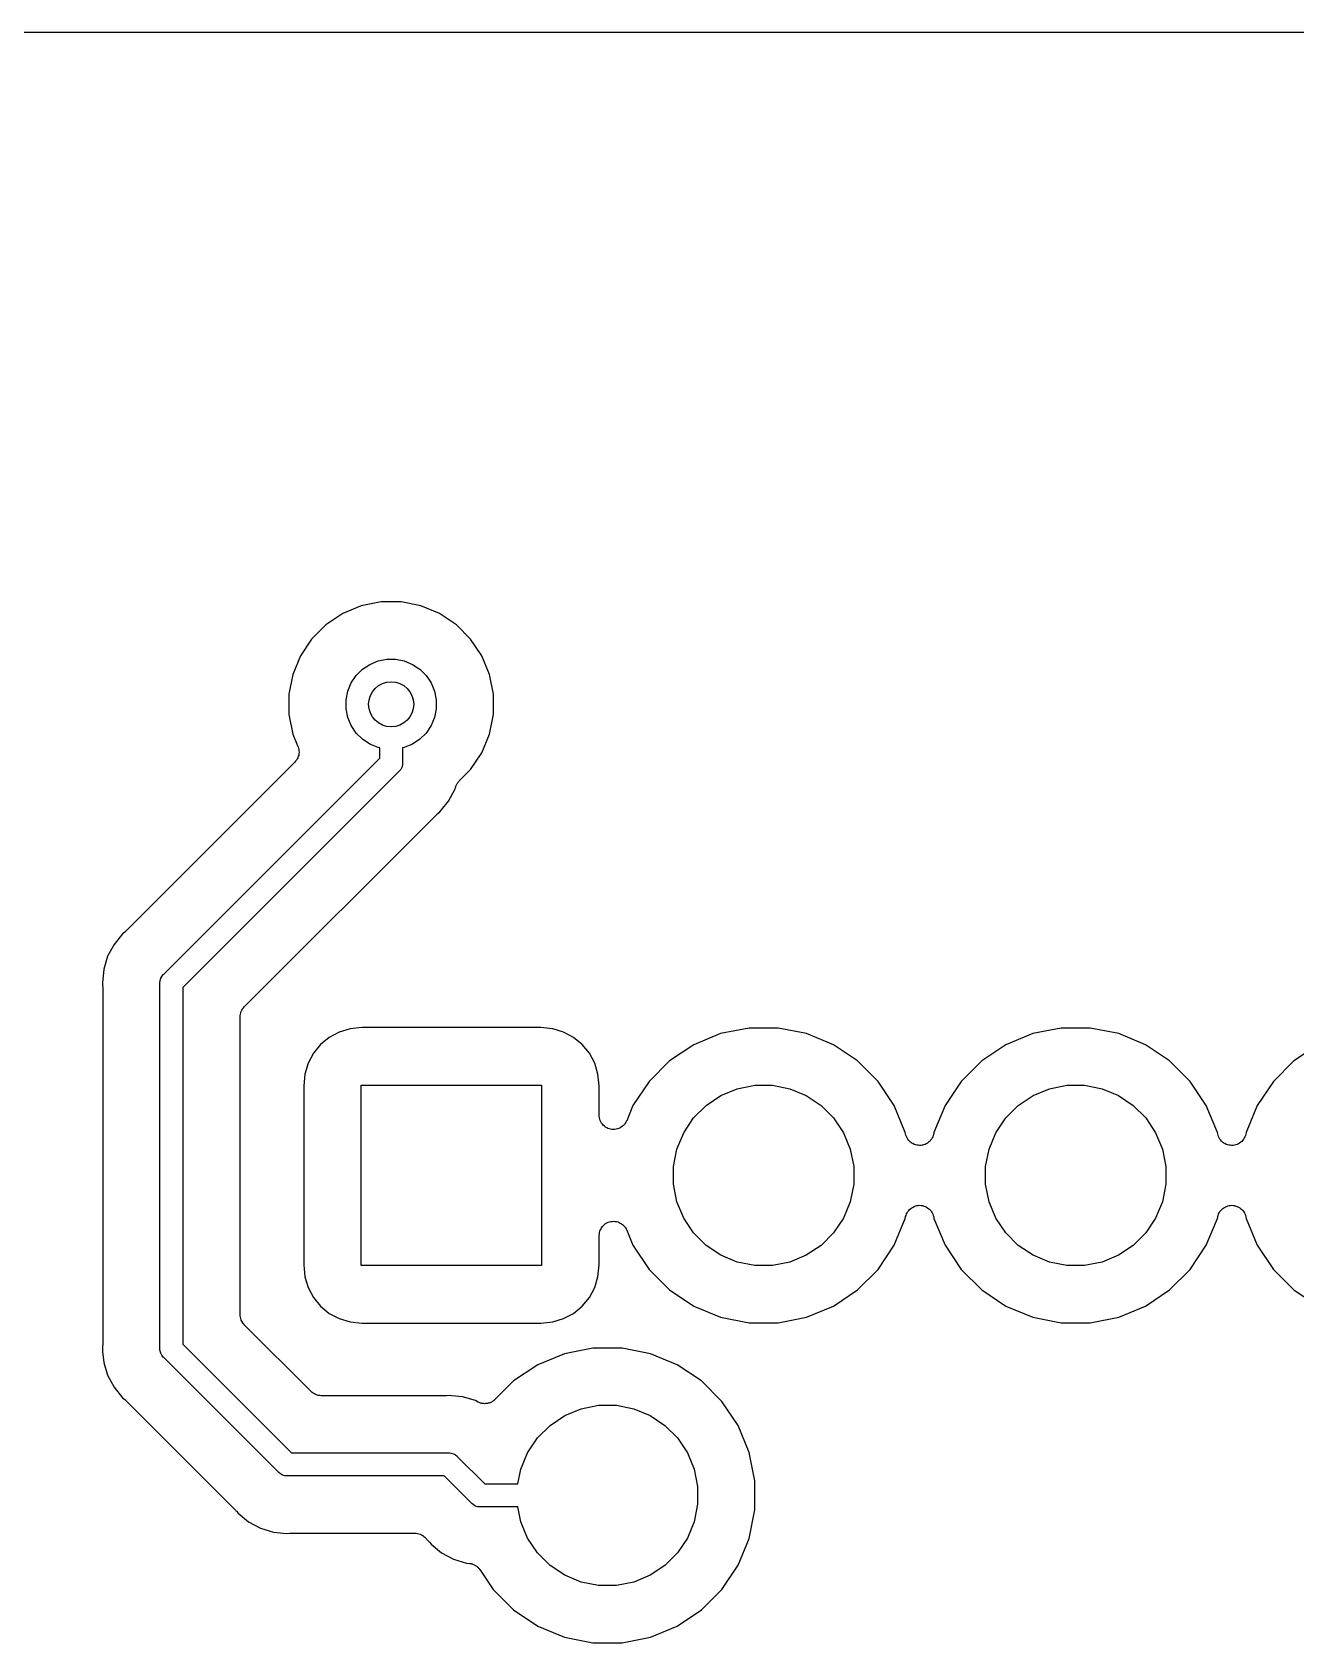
# Model space of a CAD drawing. Extents: x 1.79 to 9.66, y -5.89 to -1.5.
# Drawn here: x 2.676 to 3.117, y -2.061 to -1.499 of the extents above; entities that cross this region are included whole.
import ezdxf

# ---------------------------------------------------------------- set-up
doc = ezdxf.new("R2010")
doc.units = 0
doc.header["$MEASUREMENT"] = 0
doc.layers.add('BLACK', color=7, linetype='CONTINUOUS')

msp = doc.modelspace()

# ---------------------------------------------------------------- linework, layer by layer
at = {"layer": 'BLACK', "linetype": 'CONTINUOUS'}
for p, q in [((2.27921, -1.4986), (9.16855, -1.4986)), ((2.79075, -1.69906), (2.78425, -1.70175)), ((2.79766, -1.69768), (2.79075, -1.69906)), ((2.8047, -1.69768), (2.79766, -1.69768)), ((2.81161, -1.69906), (2.8047, -1.69768)), ((2.81811, -1.70175), (2.81161, -1.69906)), ((2.78425, -1.70175), (2.77839, -1.70566)), ((2.82397, -1.70566), (2.81811, -1.70175)), ((2.77341, -1.71064), (2.7695, -1.7165)), ((2.77839, -1.70566), (2.77341, -1.71064)), ((2.82895, -1.71064), (2.82397, -1.70566)), ((2.83286, -1.7165), (2.82895, -1.71064)), ((2.7695, -1.7165), (2.76681, -1.723)), ((2.78895, -1.72339), (2.79114, -1.7212)), ((2.79114, -1.7212), (2.79372, -1.71947)), ((2.79372, -1.71947), (2.79659, -1.71829)), ((2.79659, -1.71829), (2.79963, -1.71768)), ((2.79963, -1.71768), (2.80273, -1.71768)), ((2.80273, -1.71768), (2.80577, -1.71829)), ((2.80577, -1.71829), (2.80864, -1.71947)), ((2.80864, -1.71947), (2.81122, -1.7212)), ((2.81122, -1.7212), (2.81341, -1.72339)), ((2.83556, -1.723), (2.83286, -1.7165)), ((2.76681, -1.723), (2.76543, -1.72991)), ((2.78604, -1.72884), (2.78723, -1.72597)), ((2.78723, -1.72597), (2.78895, -1.72339)), ((2.81341, -1.72339), (2.81514, -1.72597)), ((2.81514, -1.72597), (2.81632, -1.72884)), ((2.83693, -1.72991), (2.83556, -1.723)), ((2.76543, -1.72991), (2.76543, -1.73695)), ((2.78543, -1.73188), (2.78604, -1.72884)), ((2.78543, -1.73498), (2.78543, -1.73188)), ((2.81632, -1.72884), (2.81693, -1.73188)), ((2.81693, -1.73188), (2.81693, -1.73498)), ((2.83693, -1.73695), (2.83693, -1.72991)), ((2.76543, -1.73695), (2.76681, -1.74386)), ((2.78604, -1.73802), (2.78543, -1.73498)), ((2.78723, -1.74089), (2.78604, -1.73802)), ((2.81632, -1.73802), (2.81514, -1.74089)), ((2.81693, -1.73498), (2.81632, -1.73802)), ((2.83556, -1.74386), (2.83693, -1.73695)), ((2.76681, -1.74386), (2.76861, -1.74821)), ((2.78895, -1.74347), (2.78723, -1.74089)), ((2.79114, -1.74566), (2.78895, -1.74347)), ((2.81341, -1.74347), (2.81122, -1.74566)), ((2.81514, -1.74089), (2.81341, -1.74347)), ((2.83286, -1.75036), (2.83556, -1.74386)), ((2.76861, -1.74821), (2.76862, -1.74823)), ((2.76862, -1.74823), (2.76862, -1.74823)), ((2.76862, -1.74823), (2.76862, -1.74823)), ((2.76862, -1.74823), (2.76864, -1.74827)), ((2.76864, -1.74827), (2.76877, -1.74872)), ((2.76877, -1.74872), (2.7689, -1.74917)), ((2.7689, -1.74917), (2.7689, -1.74919)), ((2.7689, -1.74919), (2.76891, -1.74921)), ((2.76891, -1.74921), (2.76895, -1.74968)), ((2.76895, -1.74968), (2.76899, -1.75014)), ((2.79372, -1.74739), (2.79114, -1.74566)), ((2.79659, -1.74857), (2.79372, -1.74739)), ((2.79719, -1.74869), (2.79659, -1.74857)), ((2.79719, -1.75228), (2.79719, -1.74869)), ((2.80577, -1.74857), (2.80518, -1.74869)), ((2.80518, -1.74869), (2.80518, -1.75374)), ((2.80864, -1.74739), (2.80577, -1.74857)), ((2.81122, -1.74566), (2.80864, -1.74739)), ((2.76753, -1.75366), (2.70845, -1.81273)), ((2.72172, -1.82774), (2.79719, -1.75228)), ((2.76782, -1.7533), (2.76753, -1.75366)), ((2.76812, -1.75294), (2.76782, -1.7533)), ((2.76813, -1.75292), (2.76812, -1.75294)), ((2.76814, -1.7529), (2.76813, -1.75292)), ((2.76836, -1.75249), (2.76814, -1.7529)), ((2.76859, -1.75208), (2.76836, -1.75249)), ((2.7686, -1.75206), (2.76859, -1.75208)), ((2.76861, -1.75204), (2.7686, -1.75206)), ((2.76874, -1.7516), (2.76861, -1.75204)), ((2.76888, -1.75115), (2.76874, -1.7516)), ((2.76889, -1.75111), (2.76888, -1.75113)), ((2.76888, -1.75113), (2.76888, -1.75115)), ((2.76894, -1.75064), (2.76889, -1.75111)), ((2.76899, -1.75018), (2.76894, -1.75064)), ((2.76899, -1.75014), (2.76899, -1.75016)), ((2.76899, -1.75016), (2.76899, -1.75018)), ((2.80489, -1.75547), (2.80452, -1.75617)), ((2.80512, -1.75472), (2.80489, -1.75547)), ((2.80518, -1.75413), (2.80512, -1.75472)), ((2.80518, -1.75374), (2.8052, -1.75394)), ((2.8052, -1.75394), (2.80518, -1.75413)), ((2.80518, -1.75413), (2.80518, -1.75413)), ((2.82895, -1.75622), (2.83286, -1.75036)), ((2.80387, -1.7569), (2.72841, -1.83236)), ((2.80402, -1.75678), (2.80387, -1.7569)), ((2.80452, -1.75617), (2.80402, -1.75678)), ((2.82403, -1.76156), (2.82413, -1.76131)), ((2.82413, -1.76131), (2.82426, -1.76113)), ((2.82426, -1.76113), (2.82436, -1.76094)), ((2.82436, -1.76094), (2.82453, -1.76073)), ((2.82453, -1.76073), (2.82469, -1.76051)), ((2.82469, -1.76051), (2.82484, -1.76036)), ((2.82484, -1.76036), (2.82498, -1.76019)), ((2.82498, -1.76019), (2.82895, -1.75622)), ((2.82123, -1.76733), (2.82346, -1.76316)), ((2.82346, -1.76316), (2.82373, -1.76227)), ((2.82373, -1.76227), (2.82375, -1.76221)), ((2.82375, -1.76221), (2.82383, -1.76201)), ((2.82383, -1.76201), (2.8239, -1.7618)), ((2.8239, -1.7618), (2.82403, -1.76156)), ((2.74987, -1.83918), (2.81714, -1.77191)), ((2.81714, -1.77191), (2.81719, -1.77186)), ((2.81719, -1.77186), (2.81736, -1.77173)), ((2.81736, -1.77173), (2.81751, -1.77158)), ((2.81751, -1.77158), (2.81823, -1.77099)), ((2.81823, -1.77099), (2.81883, -1.77026)), ((2.81883, -1.77026), (2.82123, -1.76733)), ((2.81883, -1.77026), (2.81883, -1.77026)), ((2.70436, -1.81731), (2.70213, -1.82148)), ((2.70736, -1.81366), (2.70436, -1.81731)), ((2.70809, -1.81306), (2.70736, -1.81366)), ((2.70823, -1.81291), (2.70809, -1.81306)), ((2.7084, -1.81278), (2.70823, -1.81291)), ((2.70845, -1.81273), (2.7084, -1.81278)), ((2.70213, -1.82148), (2.70076, -1.826)), ((2.70076, -1.826), (2.7003, -1.83071)), ((2.7207, -1.82917), (2.72107, -1.82848)), ((2.72107, -1.82848), (2.72132, -1.82818)), ((2.72132, -1.82818), (2.72157, -1.82787)), ((2.72157, -1.82787), (2.72172, -1.82774)), ((2.7003, -1.83071), (2.70039, -1.83164)), ((2.70039, -1.83164), (2.7004, -1.83171)), ((2.7004, -1.83171), (2.70039, -1.83192)), ((2.70039, -1.83192), (2.70041, -1.83213)), ((2.70041, -1.83213), (2.70041, -1.95724)), ((2.72039, -1.83071), (2.72047, -1.82993)), ((2.72041, -1.83091), (2.72039, -1.83071)), ((2.72041, -1.95847), (2.72041, -1.83091)), ((2.72047, -1.82993), (2.7207, -1.82917)), ((2.72841, -1.83236), (2.72841, -1.95701)), ((2.74903, -1.84034), (2.74925, -1.83994)), ((2.74925, -1.83994), (2.74927, -1.83992)), ((2.74927, -1.83992), (2.74928, -1.83989)), ((2.74928, -1.83989), (2.74958, -1.83954)), ((2.74958, -1.83954), (2.74987, -1.83918)), ((2.74841, -1.84265), (2.74846, -1.84219)), ((2.74841, -1.8427), (2.74841, -1.84265)), ((2.74841, -1.8427), (2.74841, -1.8427)), ((2.74841, -1.8427), (2.74841, -1.8427)), ((2.74841, -1.84272), (2.74841, -1.8427)), ((2.74841, -1.94665), (2.74841, -1.84272)), ((2.74846, -1.84219), (2.7485, -1.84173)), ((2.7485, -1.84173), (2.74851, -1.84171)), ((2.74851, -1.84168), (2.74865, -1.84124)), ((2.74851, -1.84171), (2.74851, -1.84168)), ((2.74865, -1.84124), (2.74879, -1.8408)), ((2.74879, -1.8408), (2.7488, -1.84077)), ((2.7488, -1.84077), (2.74881, -1.84075)), ((2.74881, -1.84075), (2.74903, -1.84034)), ((2.77958, -1.84983), (2.77654, -1.85232)), ((2.78306, -1.84797), (2.77958, -1.84983)), ((2.78683, -1.84682), (2.78306, -1.84797)), ((2.79099, -1.84641), (2.78683, -1.84682)), ((2.85349, -1.84641), (2.79099, -1.84641)), ((2.85766, -1.84682), (2.85349, -1.84641)), ((2.86143, -1.84797), (2.85766, -1.84682)), ((2.86491, -1.84983), (2.86143, -1.84797)), ((2.86795, -1.85232), (2.86491, -1.84983)), ((2.91628, -1.84851), (2.90691, -1.8524)), ((2.92623, -1.84654), (2.91628, -1.84851)), ((2.93637, -1.84654), (2.92623, -1.84654)), ((2.94632, -1.84851), (2.93637, -1.84654)), ((2.95569, -1.8524), (2.94632, -1.84851)), ((3.02533, -1.84851), (3.01596, -1.8524)), ((3.03528, -1.84654), (3.02533, -1.84851)), ((3.04543, -1.84654), (3.03528, -1.84654)), ((3.05538, -1.84851), (3.04543, -1.84654)), ((3.06475, -1.8524), (3.05538, -1.84851)), ((2.77404, -1.85537), (2.77218, -1.85884)), ((2.77654, -1.85232), (2.77404, -1.85537)), ((2.87045, -1.85537), (2.86795, -1.85232)), ((2.87231, -1.85884), (2.87045, -1.85537)), ((2.90691, -1.8524), (2.89847, -1.85803)), ((2.96413, -1.85803), (2.95569, -1.8524)), ((3.01596, -1.8524), (3.00753, -1.85803)), ((3.07318, -1.85803), (3.06475, -1.8524)), ((3.12502, -1.8524), (3.11658, -1.85803)), ((2.77104, -1.86261), (2.77063, -1.86678)), ((2.77218, -1.85884), (2.77104, -1.86261)), ((2.87345, -1.86261), (2.87231, -1.85884)), ((2.87386, -1.86678), (2.87345, -1.86261)), ((2.89847, -1.85803), (2.8913, -1.8652)), ((2.9713, -1.8652), (2.96413, -1.85803)), ((3.00753, -1.85803), (3.00035, -1.8652)), ((3.08035, -1.8652), (3.07318, -1.85803)), ((3.11658, -1.85803), (3.10941, -1.8652)), ((2.77063, -1.86678), (2.77063, -1.92928)), ((2.79075, -1.92953), (2.79075, -1.86654)), ((2.79075, -1.86654), (2.85374, -1.86654)), ((2.85374, -1.86654), (2.85374, -1.92953)), ((2.87386, -1.877), (2.87386, -1.86678)), ((2.8913, -1.8652), (2.88566, -1.87364)), ((2.91638, -1.87012), (2.92211, -1.86775)), ((2.92211, -1.86775), (2.9282, -1.86654)), ((2.9282, -1.86654), (2.9344, -1.86654)), ((2.9344, -1.86654), (2.94049, -1.86775)), ((2.94049, -1.86775), (2.94622, -1.87012)), ((2.97693, -1.87364), (2.9713, -1.8652)), ((3.00035, -1.8652), (2.99472, -1.87364)), ((3.02544, -1.87012), (3.03117, -1.86775)), ((3.03117, -1.86775), (3.03725, -1.86654)), ((3.03725, -1.86654), (3.04346, -1.86654)), ((3.04346, -1.86654), (3.04954, -1.86775)), ((3.04954, -1.86775), (3.05527, -1.87012)), ((3.08599, -1.87364), (3.08035, -1.8652)), ((3.10941, -1.8652), (3.10377, -1.87364)), ((2.88566, -1.87364), (2.88348, -1.87891)), ((2.90683, -1.87795), (2.91122, -1.87357)), ((2.91122, -1.87357), (2.91638, -1.87012)), ((2.94622, -1.87012), (2.95138, -1.87357)), ((2.95138, -1.87357), (2.95576, -1.87795)), ((2.98082, -1.88301), (2.97693, -1.87364)), ((2.99472, -1.87364), (2.99084, -1.88301)), ((3.01589, -1.87795), (3.02028, -1.87357)), ((3.02028, -1.87357), (3.02544, -1.87012)), ((3.05527, -1.87012), (3.06043, -1.87357)), ((3.06043, -1.87357), (3.06482, -1.87795)), ((3.08987, -1.88301), (3.08599, -1.87364)), ((3.10377, -1.87364), (3.09989, -1.88301)), ((2.87391, -1.87747), (2.87386, -1.877)), ((2.87395, -1.87796), (2.87391, -1.87747)), ((2.87396, -1.87796), (2.87395, -1.87796)), ((2.87396, -1.87797), (2.87396, -1.87796)), ((2.8741, -1.87843), (2.87396, -1.87797)), ((2.87424, -1.87889), (2.8741, -1.87843)), ((2.87424, -1.8789), (2.87424, -1.87889)), ((2.87446, -1.87932), (2.87424, -1.8789)), ((2.87424, -1.8789), (2.87424, -1.8789)), ((2.87469, -1.87976), (2.87446, -1.87932)), ((2.88322, -1.8794), (2.88299, -1.87982)), ((2.88345, -1.87897), (2.88322, -1.8794)), ((2.88346, -1.87897), (2.88345, -1.87897)), ((2.88348, -1.87891), (2.88346, -1.87897)), ((2.88346, -1.87897), (2.88346, -1.87897)), ((2.88346, -1.87897), (2.88346, -1.87897)), ((2.90339, -1.88311), (2.90683, -1.87795)), ((2.95576, -1.87795), (2.95921, -1.88311)), ((3.01244, -1.88311), (3.01589, -1.87795)), ((3.06482, -1.87795), (3.06827, -1.88311)), ((2.8747, -1.87976), (2.87469, -1.87976)), ((2.87469, -1.87976), (2.87469, -1.87976)), ((2.87499, -1.88012), (2.8747, -1.87976)), ((2.87531, -1.88051), (2.87499, -1.88012)), ((2.87531, -1.88052), (2.87531, -1.88051)), ((2.87568, -1.88082), (2.87531, -1.88052)), ((2.87531, -1.88052), (2.87531, -1.88052)), ((2.87606, -1.88114), (2.87568, -1.88082)), ((2.87607, -1.88114), (2.87606, -1.88114)), ((2.87606, -1.88114), (2.87606, -1.88114)), ((2.87648, -1.88137), (2.87607, -1.88114)), ((2.87692, -1.8816), (2.87648, -1.88137)), ((2.87692, -1.88161), (2.87692, -1.8816)), ((2.87692, -1.8816), (2.87692, -1.8816)), ((2.87739, -1.88175), (2.87692, -1.88161)), ((2.87785, -1.88189), (2.87739, -1.88175)), ((2.87786, -1.88189), (2.87785, -1.88189)), ((2.87785, -1.88189), (2.87785, -1.88189)), ((2.87834, -1.88195), (2.87786, -1.88189)), ((2.87882, -1.882), (2.87834, -1.88195)), ((2.87883, -1.882), (2.87882, -1.882)), ((2.87882, -1.882), (2.87882, -1.882)), ((2.8793, -1.88195), (2.87883, -1.882)), ((2.87979, -1.88191), (2.8793, -1.88195)), ((2.8798, -1.88191), (2.87979, -1.88191)), ((2.87979, -1.88191), (2.87979, -1.88191)), ((2.88025, -1.88177), (2.8798, -1.88191)), ((2.88073, -1.88164), (2.88025, -1.88177)), ((2.88117, -1.88141), (2.88073, -1.88163)), ((2.88073, -1.88163), (2.88073, -1.88163)), ((2.88073, -1.88163), (2.88073, -1.88164)), ((2.88159, -1.88119), (2.88117, -1.88141)), ((2.8816, -1.88118), (2.88159, -1.88118)), ((2.88159, -1.88118), (2.88159, -1.88119)), ((2.88198, -1.88088), (2.8816, -1.88118)), ((2.88235, -1.88058), (2.88198, -1.88088)), ((2.88236, -1.88057), (2.88235, -1.88058)), ((2.88266, -1.88021), (2.88236, -1.88057)), ((2.88236, -1.88057), (2.88236, -1.88057)), ((2.88298, -1.87983), (2.88266, -1.88021)), ((2.88299, -1.87982), (2.88298, -1.87983)), ((2.88298, -1.87983), (2.88298, -1.87983)), ((2.90101, -1.88884), (2.90339, -1.88311)), ((2.95921, -1.88311), (2.96158, -1.88884)), ((2.98092, -1.88355), (2.98082, -1.88301)), ((2.98106, -1.884), (2.98092, -1.88355)), ((2.9812, -1.88447), (2.98106, -1.884)), ((2.9812, -1.88448), (2.9812, -1.88447)), ((2.98121, -1.88448), (2.9812, -1.88448)), ((2.98143, -1.8849), (2.98121, -1.88448)), ((2.98166, -1.88533), (2.98143, -1.8849)), ((2.99019, -1.88496), (2.98995, -1.88539)), ((2.99042, -1.88454), (2.99019, -1.88496)), ((2.99057, -1.88406), (2.99042, -1.88454)), ((2.99042, -1.88454), (2.99042, -1.88454)), ((2.99042, -1.88454), (2.99042, -1.88454)), ((2.99072, -1.88361), (2.99057, -1.88406)), ((2.99073, -1.88355), (2.99072, -1.88361)), ((2.99072, -1.88361), (2.99072, -1.88361)), ((2.99072, -1.88361), (2.99072, -1.88361)), ((2.99072, -1.88361), (2.99072, -1.88361)), ((2.99084, -1.88301), (2.99073, -1.88355)), ((3.01007, -1.88884), (3.01244, -1.88311)), ((3.06827, -1.88311), (3.07064, -1.88884)), ((3.08998, -1.88355), (3.08987, -1.88301)), ((3.09011, -1.884), (3.08998, -1.88355)), ((3.09026, -1.88447), (3.09011, -1.884)), ((3.09026, -1.88448), (3.09026, -1.88447)), ((3.09048, -1.8849), (3.09026, -1.88448)), ((3.09026, -1.88448), (3.09026, -1.88448)), ((3.09071, -1.88533), (3.09048, -1.8849)), ((3.09925, -1.88496), (3.09901, -1.88539)), ((3.09948, -1.88454), (3.09925, -1.88496)), ((3.09963, -1.88406), (3.09948, -1.88454)), ((3.09948, -1.88454), (3.09948, -1.88454)), ((3.09948, -1.88454), (3.09948, -1.88454)), ((3.09977, -1.88361), (3.09963, -1.88406)), ((3.09979, -1.88355), (3.09977, -1.88361)), ((3.09977, -1.88361), (3.09977, -1.88361)), ((3.09977, -1.88361), (3.09977, -1.88361)), ((3.09977, -1.88361), (3.09977, -1.88361)), ((3.09989, -1.88301), (3.09979, -1.88355)), ((2.8998, -1.89493), (2.90101, -1.88884)), ((2.96158, -1.88884), (2.9628, -1.89493)), ((2.98166, -1.88534), (2.98166, -1.88533)), ((2.98197, -1.88572), (2.98166, -1.88534)), ((2.98166, -1.88534), (2.98166, -1.88534)), ((2.98228, -1.88609), (2.98197, -1.88572)), ((2.98228, -1.8861), (2.98228, -1.88609)), ((2.98228, -1.88609), (2.98228, -1.88609)), ((2.98264, -1.88639), (2.98228, -1.8861)), ((2.98303, -1.88671), (2.98264, -1.88639)), ((2.98303, -1.88672), (2.98303, -1.88671)), ((2.98345, -1.88694), (2.98303, -1.88672)), ((2.98303, -1.88672), (2.98303, -1.88672)), ((2.98389, -1.88718), (2.98345, -1.88694)), ((2.98436, -1.88732), (2.98389, -1.88718)), ((2.98389, -1.88718), (2.98389, -1.88718)), ((2.98389, -1.88718), (2.98389, -1.88718)), ((2.98482, -1.88747), (2.98436, -1.88732)), ((2.98483, -1.88747), (2.98482, -1.88747)), ((2.98482, -1.88747), (2.98482, -1.88747)), ((2.98531, -1.88752), (2.98483, -1.88747)), ((2.98579, -1.88757), (2.98531, -1.88752)), ((2.9858, -1.88757), (2.98579, -1.88757)), ((2.98579, -1.88757), (2.98579, -1.88757)), ((2.98629, -1.88753), (2.9858, -1.88757)), ((2.98676, -1.88748), (2.98629, -1.88753)), ((2.98677, -1.88748), (2.98676, -1.88748)), ((2.98676, -1.88748), (2.98676, -1.88748)), ((2.98723, -1.88734), (2.98677, -1.88748)), ((2.9877, -1.88721), (2.98723, -1.88734)), ((2.98813, -1.88698), (2.9877, -1.88721)), ((2.9877, -1.88721), (2.9877, -1.88721)), ((2.9877, -1.88721), (2.9877, -1.88721)), ((2.98856, -1.88676), (2.98813, -1.88698)), ((2.98857, -1.88675), (2.98856, -1.88675)), ((2.98856, -1.88675), (2.98856, -1.88676)), ((2.98896, -1.88644), (2.98857, -1.88675)), ((2.98932, -1.88615), (2.98896, -1.88644)), ((2.98933, -1.88614), (2.98932, -1.88614)), ((2.98932, -1.88614), (2.98932, -1.88615)), ((2.98964, -1.88576), (2.98933, -1.88614)), ((2.98995, -1.8854), (2.98964, -1.88576)), ((2.98995, -1.88539), (2.98995, -1.8854)), ((2.98995, -1.8854), (2.98995, -1.8854)), ((3.00886, -1.89493), (3.01007, -1.88884)), ((3.07064, -1.88884), (3.07185, -1.89493)), ((3.09072, -1.88534), (3.09071, -1.88533)), ((3.09103, -1.88572), (3.09072, -1.88534)), ((3.09072, -1.88534), (3.09072, -1.88534)), ((3.09133, -1.88609), (3.09103, -1.88572)), ((3.09134, -1.8861), (3.09133, -1.88609)), ((3.09133, -1.88609), (3.09133, -1.88609)), ((3.09169, -1.88639), (3.09134, -1.8861)), ((3.09208, -1.88671), (3.09169, -1.88639)), ((3.09209, -1.88672), (3.09208, -1.88671)), ((3.09251, -1.88694), (3.09209, -1.88672)), ((3.09209, -1.88672), (3.09209, -1.88672)), ((3.09294, -1.88718), (3.09251, -1.88694)), ((3.09295, -1.88718), (3.09294, -1.88718)), ((3.09294, -1.88718), (3.09294, -1.88718)), ((3.09341, -1.88732), (3.09295, -1.88718)), ((3.09387, -1.88747), (3.09341, -1.88732)), ((3.09388, -1.88747), (3.09387, -1.88747)), ((3.09437, -1.88752), (3.09388, -1.88747)), ((3.09388, -1.88747), (3.09388, -1.88747)), ((3.09484, -1.88757), (3.09437, -1.88752)), ((3.09485, -1.88757), (3.09484, -1.88757)), ((3.09535, -1.88753), (3.09485, -1.88757)), ((3.09485, -1.88757), (3.09485, -1.88757)), ((3.09581, -1.88748), (3.09535, -1.88753)), ((3.09582, -1.88748), (3.09581, -1.88748)), ((3.09629, -1.88734), (3.09582, -1.88748)), ((3.09582, -1.88748), (3.09582, -1.88748)), ((3.09675, -1.88721), (3.09629, -1.88734)), ((3.09676, -1.88721), (3.09675, -1.88721)), ((3.09675, -1.88721), (3.09675, -1.88721)), ((3.09718, -1.88698), (3.09676, -1.88721)), ((3.09762, -1.88676), (3.09718, -1.88698)), ((3.09801, -1.88644), (3.09762, -1.88675)), ((3.09762, -1.88675), (3.09762, -1.88675)), ((3.09762, -1.88675), (3.09762, -1.88676)), ((3.09838, -1.88615), (3.09801, -1.88644)), ((3.0987, -1.88576), (3.09838, -1.88614)), ((3.09838, -1.88614), (3.09838, -1.88614)), ((3.09838, -1.88614), (3.09838, -1.88615)), ((3.099, -1.8854), (3.0987, -1.88576)), ((3.09901, -1.8854), (3.099, -1.8854)), ((3.09901, -1.88539), (3.09901, -1.8854)), ((2.8998, -1.90113), (2.8998, -1.89493)), ((2.9628, -1.89493), (2.9628, -1.90113)), ((3.00886, -1.90113), (3.00886, -1.89493)), ((3.07185, -1.89493), (3.07185, -1.90113)), ((2.90101, -1.90722), (2.8998, -1.90113)), ((2.9628, -1.90113), (2.96158, -1.90722)), ((3.01007, -1.90722), (3.00886, -1.90113)), ((3.07185, -1.90113), (3.07064, -1.90722)), ((2.90339, -1.91295), (2.90101, -1.90722)), ((2.96158, -1.90722), (2.95921, -1.91295)), ((3.01244, -1.91295), (3.01007, -1.90722)), ((3.07064, -1.90722), (3.06827, -1.91295)), ((2.90683, -1.91811), (2.90339, -1.91295)), ((2.95921, -1.91295), (2.95576, -1.91811)), ((2.97693, -1.92242), (2.98082, -1.91305)), ((2.98082, -1.91305), (2.98092, -1.91252)), ((2.98092, -1.91252), (2.98094, -1.91246)), ((2.98094, -1.91245), (2.98108, -1.91199)), ((2.98094, -1.91246), (2.98094, -1.91245)), ((2.98094, -1.91246), (2.98094, -1.91246)), ((2.98094, -1.91246), (2.98094, -1.91246)), ((2.98108, -1.91199), (2.98123, -1.91153)), ((2.98123, -1.91152), (2.98147, -1.9111)), ((2.98123, -1.91153), (2.98123, -1.91152)), ((2.98123, -1.91152), (2.98123, -1.91152)), ((2.98147, -1.9111), (2.9817, -1.91067)), ((2.9817, -1.91066), (2.98201, -1.9103)), ((2.9817, -1.91067), (2.9817, -1.91066)), ((2.9817, -1.91067), (2.9817, -1.91067)), ((2.98201, -1.9103), (2.98233, -1.90992)), ((2.98233, -1.90992), (2.9827, -1.90962)), ((2.98233, -1.90992), (2.98233, -1.90992)), ((2.98233, -1.90992), (2.98233, -1.90992)), ((2.9827, -1.90962), (2.98309, -1.90931)), ((2.98309, -1.90931), (2.98353, -1.90908)), ((2.98309, -1.90931), (2.98309, -1.90931)), ((2.98309, -1.90931), (2.98309, -1.90931)), ((2.98353, -1.90908), (2.98395, -1.90886)), ((2.98395, -1.90886), (2.98396, -1.90885)), ((2.98395, -1.90886), (2.98395, -1.90886)), ((2.98396, -1.90885), (2.98442, -1.90872)), ((2.98442, -1.90872), (2.98489, -1.90858)), ((2.98489, -1.90858), (2.98536, -1.90854)), ((2.98489, -1.90858), (2.98489, -1.90858)), ((2.98489, -1.90858), (2.98489, -1.90858)), ((2.98536, -1.90854), (2.98586, -1.90849)), ((2.98586, -1.90849), (2.98586, -1.90849)), ((2.98586, -1.90849), (2.98587, -1.90849)), ((2.98587, -1.90849), (2.98634, -1.90854)), ((2.98634, -1.90854), (2.98683, -1.90859)), ((2.98683, -1.90859), (2.98683, -1.90859)), ((2.98683, -1.90859), (2.98684, -1.9086)), ((2.98684, -1.9086), (2.9873, -1.90874)), ((2.9873, -1.90874), (2.98776, -1.90888)), ((2.98776, -1.90888), (2.98776, -1.90888)), ((2.98776, -1.90888), (2.98777, -1.90888)), ((2.98777, -1.90888), (2.9882, -1.90912)), ((2.9882, -1.90912), (2.98862, -1.90934)), ((2.98862, -1.90934), (2.98862, -1.90935)), ((2.98862, -1.90935), (2.98863, -1.90935)), ((2.98863, -1.90935), (2.98901, -1.90967)), ((2.98901, -1.90967), (2.98937, -1.90997)), ((2.98937, -1.90997), (2.98937, -1.90997)), ((2.98937, -1.90997), (2.98938, -1.90997)), ((2.98938, -1.90997), (2.98968, -1.91034)), ((2.98968, -1.91034), (2.98999, -1.91072)), ((2.98999, -1.91072), (2.98999, -1.91073)), ((2.98999, -1.91073), (2.98999, -1.91073)), ((2.98999, -1.91073), (2.99022, -1.91116)), ((2.99022, -1.91116), (2.99045, -1.91158)), ((2.99045, -1.91158), (2.99045, -1.91159)), ((2.99045, -1.91159), (2.99045, -1.91159)), ((2.99045, -1.91159), (2.99059, -1.91206)), ((2.99059, -1.91206), (2.99073, -1.91252)), ((2.99073, -1.91252), (2.99084, -1.91305)), ((2.99084, -1.91305), (2.99472, -1.92242)), ((3.01589, -1.91811), (3.01244, -1.91295)), ((3.06827, -1.91295), (3.06482, -1.91811)), ((3.08599, -1.92242), (3.08987, -1.91305)), ((3.08987, -1.91305), (3.08998, -1.91252)), ((3.08998, -1.91252), (3.08999, -1.91246)), ((3.08999, -1.91245), (3.09014, -1.91199)), ((3.08999, -1.91246), (3.08999, -1.91245)), ((3.08999, -1.91246), (3.08999, -1.91246)), ((3.08999, -1.91246), (3.08999, -1.91246)), ((3.09014, -1.91199), (3.09028, -1.91153)), ((3.09028, -1.91153), (3.09029, -1.91152)), ((3.09029, -1.91152), (3.09052, -1.9111)), ((3.09029, -1.91152), (3.09029, -1.91152)), ((3.09052, -1.9111), (3.09075, -1.91067)), ((3.09075, -1.91067), (3.09076, -1.91067)), ((3.09076, -1.91066), (3.09107, -1.9103)), ((3.09076, -1.91067), (3.09076, -1.91066)), ((3.09107, -1.9103), (3.09138, -1.90992)), ((3.09138, -1.90992), (3.09138, -1.90992)), ((3.09138, -1.90992), (3.09139, -1.90992)), ((3.09139, -1.90992), (3.09176, -1.90962)), ((3.09176, -1.90962), (3.09214, -1.90931)), ((3.09214, -1.90931), (3.09214, -1.90931)), ((3.09214, -1.90931), (3.09215, -1.90931)), ((3.09215, -1.90931), (3.09258, -1.90908)), ((3.09258, -1.90908), (3.093, -1.90886)), ((3.093, -1.90886), (3.09301, -1.90886)), ((3.09301, -1.90885), (3.09348, -1.90872)), ((3.09301, -1.90886), (3.09301, -1.90885)), ((3.09348, -1.90872), (3.09394, -1.90858)), ((3.09394, -1.90858), (3.09395, -1.90858)), ((3.09395, -1.90858), (3.09442, -1.90854)), ((3.09395, -1.90858), (3.09395, -1.90858)), ((3.09442, -1.90854), (3.09491, -1.90849)), ((3.09491, -1.90849), (3.09492, -1.90849)), ((3.09492, -1.90849), (3.09492, -1.90849)), ((3.09492, -1.90849), (3.0954, -1.90854)), ((3.0954, -1.90854), (3.09588, -1.90859)), ((3.09588, -1.90859), (3.09589, -1.90859)), ((3.09589, -1.90859), (3.09589, -1.9086)), ((3.09589, -1.9086), (3.09635, -1.90874)), ((3.09635, -1.90874), (3.09682, -1.90888)), ((3.09682, -1.90888), (3.09682, -1.90888)), ((3.09682, -1.90888), (3.09682, -1.90888)), ((3.09682, -1.90888), (3.09726, -1.90912)), ((3.09726, -1.90912), (3.09767, -1.90934)), ((3.09767, -1.90934), (3.09768, -1.90935)), ((3.09768, -1.90935), (3.09768, -1.90935)), ((3.09768, -1.90935), (3.09807, -1.90967)), ((3.09807, -1.90967), (3.09843, -1.90997)), ((3.09843, -1.90997), (3.09843, -1.90997)), ((3.09843, -1.90997), (3.09843, -1.90997)), ((3.09843, -1.90997), (3.09873, -1.91034)), ((3.09873, -1.91034), (3.09904, -1.91072)), ((3.09904, -1.91072), (3.09905, -1.91073)), ((3.09905, -1.91073), (3.09905, -1.91073)), ((3.09905, -1.91073), (3.09928, -1.91116)), ((3.09928, -1.91116), (3.0995, -1.91158)), ((3.0995, -1.91158), (3.0995, -1.91159)), ((3.0995, -1.91159), (3.09951, -1.91159)), ((3.09951, -1.91159), (3.09965, -1.91206)), ((3.09965, -1.91206), (3.09979, -1.91252)), ((3.09979, -1.91252), (3.09989, -1.91305)), ((3.09989, -1.91305), (3.10377, -1.92242)), ((2.87386, -1.919), (2.87392, -1.9185)), ((2.87392, -1.9185), (2.87397, -1.91803)), ((2.87397, -1.91803), (2.87412, -1.91754)), ((2.87397, -1.91803), (2.87397, -1.91803)), ((2.87397, -1.91803), (2.87397, -1.91803)), ((2.87412, -1.91754), (2.87426, -1.9171)), ((2.87426, -1.9171), (2.87426, -1.9171)), ((2.87426, -1.9171), (2.87427, -1.9171)), ((2.87427, -1.9171), (2.8745, -1.91668)), ((2.8745, -1.91668), (2.87473, -1.91625)), ((2.87473, -1.91625), (2.87473, -1.91624)), ((2.87473, -1.91624), (2.87474, -1.91624)), ((2.87474, -1.91624), (2.87504, -1.91588)), ((2.87504, -1.91588), (2.87536, -1.9155)), ((2.87536, -1.91549), (2.87575, -1.91518)), ((2.87536, -1.9155), (2.87536, -1.91549)), ((2.87536, -1.9155), (2.87536, -1.9155)), ((2.87575, -1.91518), (2.87612, -1.91489)), ((2.87612, -1.91488), (2.87656, -1.91465)), ((2.87612, -1.91489), (2.87612, -1.91488)), ((2.87612, -1.91488), (2.87612, -1.91488)), ((2.87656, -1.91465), (2.87698, -1.91443)), ((2.87698, -1.91443), (2.87698, -1.91443)), ((2.87698, -1.91443), (2.87699, -1.91443)), ((2.87699, -1.91443), (2.87744, -1.9143)), ((2.87744, -1.9143), (2.87792, -1.91416)), ((2.87792, -1.91415), (2.8784, -1.91411)), ((2.87792, -1.91416), (2.87792, -1.91415)), ((2.87792, -1.91416), (2.87792, -1.91416)), ((2.8784, -1.91411), (2.87889, -1.91407)), ((2.87889, -1.91407), (2.87889, -1.91407)), ((2.87889, -1.91407), (2.8789, -1.91407)), ((2.8789, -1.91407), (2.87939, -1.91412)), ((2.87939, -1.91412), (2.87986, -1.91417)), ((2.87986, -1.91417), (2.87986, -1.91417)), ((2.87986, -1.91417), (2.87987, -1.91417)), ((2.87987, -1.91417), (2.88033, -1.91431)), ((2.88033, -1.91431), (2.88079, -1.91445)), ((2.88079, -1.91445), (2.88079, -1.91446)), ((2.88079, -1.91446), (2.8808, -1.91446)), ((2.8808, -1.91446), (2.88121, -1.91468)), ((2.88121, -1.91468), (2.88165, -1.91492)), ((2.88165, -1.91492), (2.88165, -1.91492)), ((2.88165, -1.91492), (2.88166, -1.91492)), ((2.88166, -1.91492), (2.88202, -1.91522)), ((2.88202, -1.91522), (2.8824, -1.91554)), ((2.8824, -1.91554), (2.88241, -1.91554)), ((2.88241, -1.91554), (2.88241, -1.91554)), ((2.88241, -1.91554), (2.88272, -1.91592)), ((2.88272, -1.91592), (2.88302, -1.91629)), ((2.88302, -1.91629), (2.88302, -1.9163)), ((2.88302, -1.9163), (2.88303, -1.9163)), ((2.88303, -1.9163), (2.88325, -1.91672)), ((2.88325, -1.91672), (2.88348, -1.91715)), ((2.88348, -1.91715), (2.88566, -1.92242)), ((2.91122, -1.9225), (2.90683, -1.91811)), ((2.95576, -1.91811), (2.95138, -1.9225)), ((3.02028, -1.9225), (3.01589, -1.91811)), ((3.06482, -1.91811), (3.06043, -1.9225)), ((2.87386, -1.91901), (2.87386, -1.919)), ((2.87386, -1.919), (2.87386, -1.919)), ((2.87386, -1.919), (2.87386, -1.919)), ((2.87386, -1.91907), (2.87386, -1.91901)), ((2.87386, -1.92928), (2.87386, -1.91907)), ((2.88566, -1.92242), (2.8913, -1.93086)), ((2.91638, -1.92594), (2.91122, -1.9225)), ((2.95138, -1.9225), (2.94622, -1.92594)), ((2.9713, -1.93086), (2.97693, -1.92242)), ((2.99472, -1.92242), (3.00035, -1.93086)), ((3.02544, -1.92594), (3.02028, -1.9225)), ((3.06043, -1.9225), (3.05527, -1.92594)), ((3.08035, -1.93086), (3.08599, -1.92242)), ((3.10377, -1.92242), (3.10941, -1.93086)), ((2.77063, -1.92928), (2.77104, -1.93345)), ((2.85374, -1.92953), (2.79075, -1.92953)), ((2.87345, -1.93345), (2.87386, -1.92928)), ((2.92211, -1.92832), (2.91638, -1.92594)), ((2.9282, -1.92953), (2.92211, -1.92832)), ((2.9344, -1.92953), (2.9282, -1.92953)), ((2.94049, -1.92832), (2.9344, -1.92953)), ((2.94622, -1.92594), (2.94049, -1.92832)), ((3.03117, -1.92832), (3.02544, -1.92594)), ((3.03725, -1.92953), (3.03117, -1.92832)), ((3.04346, -1.92953), (3.03725, -1.92953)), ((3.04954, -1.92832), (3.04346, -1.92953)), ((3.05527, -1.92594), (3.04954, -1.92832)), ((2.77104, -1.93345), (2.77218, -1.93722)), ((2.87231, -1.93722), (2.87345, -1.93345)), ((2.8913, -1.93086), (2.89847, -1.93803)), ((2.96413, -1.93803), (2.9713, -1.93086)), ((3.00035, -1.93086), (3.00753, -1.93803)), ((3.07318, -1.93803), (3.08035, -1.93086)), ((3.10941, -1.93086), (3.11658, -1.93803)), ((2.77218, -1.93722), (2.77404, -1.94069)), ((2.77404, -1.94069), (2.77654, -1.94374)), ((2.86795, -1.94374), (2.87045, -1.94069)), ((2.87045, -1.94069), (2.87231, -1.93722)), ((2.89847, -1.93803), (2.90691, -1.94367)), ((2.95569, -1.94367), (2.96413, -1.93803)), ((3.00753, -1.93803), (3.01596, -1.94367)), ((3.06475, -1.94367), (3.07318, -1.93803)), ((3.11658, -1.93803), (3.12502, -1.94367)), ((2.74845, -1.94711), (2.74841, -1.94665)), ((2.77654, -1.94374), (2.77958, -1.94624)), ((2.77958, -1.94624), (2.78306, -1.94809)), ((2.86143, -1.94809), (2.86491, -1.94624)), ((2.86491, -1.94624), (2.86795, -1.94374)), ((2.90691, -1.94367), (2.91628, -1.94755)), ((2.94632, -1.94755), (2.95569, -1.94367)), ((3.01596, -1.94367), (3.02533, -1.94755)), ((3.05538, -1.94755), (3.06475, -1.94367)), ((2.74849, -1.94757), (2.74845, -1.94711)), ((2.7485, -1.9476), (2.74849, -1.94757)), ((2.7485, -1.94762), (2.7485, -1.9476)), ((2.74863, -1.94806), (2.7485, -1.94762)), ((2.74876, -1.94851), (2.74863, -1.94806)), ((2.74878, -1.94853), (2.74876, -1.94851)), ((2.74878, -1.94856), (2.74878, -1.94853)), ((2.749, -1.94896), (2.74878, -1.94856)), ((2.74921, -1.94937), (2.749, -1.94896)), ((2.74923, -1.94939), (2.74921, -1.94937)), ((2.74924, -1.94942), (2.74923, -1.94939)), ((2.74953, -1.94978), (2.74924, -1.94942)), ((2.74982, -1.95014), (2.74953, -1.94978)), ((2.74986, -1.95017), (2.74982, -1.95014)), ((2.74987, -1.95019), (2.74986, -1.95017)), ((2.74986, -1.95017), (2.74986, -1.95017)), ((2.74986, -1.95017), (2.74986, -1.95017)), ((2.77324, -1.97356), (2.74987, -1.95019)), ((2.78306, -1.94809), (2.78683, -1.94924)), ((2.78683, -1.94924), (2.79099, -1.94965)), ((2.79099, -1.94965), (2.85349, -1.94965)), ((2.85349, -1.94965), (2.85766, -1.94924)), ((2.85766, -1.94924), (2.86143, -1.94809)), ((2.91628, -1.94755), (2.92623, -1.94953)), ((2.92623, -1.94953), (2.93637, -1.94953)), ((2.93637, -1.94953), (2.94632, -1.94755)), ((3.02533, -1.94755), (3.03528, -1.94953)), ((3.03528, -1.94953), (3.04543, -1.94953)), ((3.04543, -1.94953), (3.05538, -1.94755)), ((2.70039, -1.95773), (2.7003, -1.95866)), ((2.70041, -1.95731), (2.70039, -1.95752)), ((2.70039, -1.95752), (2.70039, -1.95773)), ((2.70041, -1.95724), (2.70041, -1.95731)), ((2.72841, -1.95701), (2.76642, -1.99502)), ((2.7003, -1.95866), (2.70039, -1.9596)), ((2.70039, -1.9596), (2.70039, -1.9596)), ((2.70039, -1.9596), (2.70076, -1.96337)), ((2.70076, -1.96337), (2.70213, -1.96789)), ((2.72039, -1.95866), (2.72041, -1.95847)), ((2.72041, -1.95886), (2.72039, -1.95866)), ((2.72047, -1.95944), (2.72041, -1.95886)), ((2.72041, -1.95886), (2.72041, -1.95886)), ((2.7207, -1.9602), (2.72047, -1.95944)), ((2.72107, -1.96089), (2.7207, -1.9602)), ((2.72157, -1.9615), (2.72107, -1.96089)), ((2.72172, -1.96163), (2.72157, -1.9615)), ((2.7618, -2.0017), (2.72172, -1.96163)), ((2.86175, -1.96033), (2.85238, -1.96421)), ((2.8717, -1.95835), (2.86175, -1.96033)), ((2.88184, -1.95835), (2.8717, -1.95835)), ((2.89179, -1.96033), (2.88184, -1.95835)), ((2.90116, -1.96421), (2.89179, -1.96033)), ((2.70213, -1.96789), (2.70436, -1.97206)), ((2.85238, -1.96421), (2.84394, -1.96984)), ((2.9096, -1.96984), (2.90116, -1.96421)), ((2.70436, -1.97206), (2.70736, -1.97571)), ((2.7736, -1.97385), (2.77324, -1.97356)), ((2.77395, -1.97415), (2.7736, -1.97385)), ((2.77397, -1.97416), (2.77395, -1.97415)), ((2.77399, -1.97417), (2.77397, -1.97416)), ((2.7744, -1.97439), (2.77399, -1.97417)), ((2.7748, -1.97462), (2.7744, -1.97439)), ((2.77483, -1.97462), (2.7748, -1.97462)), ((2.77485, -1.97464), (2.77483, -1.97462)), ((2.77529, -1.97477), (2.77485, -1.97464)), ((2.77573, -1.97491), (2.77529, -1.97477)), ((2.77576, -1.97491), (2.77573, -1.97491)), ((2.77579, -1.97492), (2.77576, -1.97491)), ((2.77624, -1.97497), (2.77579, -1.97492)), ((2.7767, -1.97502), (2.77624, -1.97497)), ((2.77676, -1.97502), (2.7767, -1.97502)), ((2.77677, -1.97502), (2.77676, -1.97502)), ((2.77676, -1.97502), (2.77676, -1.97502)), ((2.77676, -1.97502), (2.77676, -1.97502)), ((2.81998, -1.97502), (2.77677, -1.97502)), ((2.82019, -1.975), (2.81998, -1.97502)), ((2.8204, -1.975), (2.82019, -1.975)), ((2.82047, -1.975), (2.8204, -1.975)), ((2.8214, -1.9749), (2.82047, -1.975)), ((2.82234, -1.975), (2.8214, -1.9749)), ((2.82611, -1.97537), (2.82234, -1.975)), ((2.82234, -1.975), (2.82234, -1.975)), ((2.84394, -1.96984), (2.83744, -1.97635)), ((2.91677, -1.97702), (2.9096, -1.96984)), ((2.70736, -1.97571), (2.70809, -1.97631)), ((2.70809, -1.97631), (2.70814, -1.97635)), ((2.70814, -1.97635), (2.70829, -1.9765)), ((2.70829, -1.9765), (2.70845, -1.97664)), ((2.70845, -1.97664), (2.74679, -2.01498)), ((2.83063, -1.97674), (2.82611, -1.97537)), ((2.83154, -1.97723), (2.83063, -1.97674)), ((2.83175, -1.97731), (2.83154, -1.97723)), ((2.83195, -1.97742), (2.83175, -1.97731)), ((2.8322, -1.9775), (2.83195, -1.97742)), ((2.83244, -1.9776), (2.8322, -1.9775)), ((2.83266, -1.97764), (2.83244, -1.9776)), ((2.83288, -1.97771), (2.83266, -1.97764)), ((2.83314, -1.97774), (2.83288, -1.97771)), ((2.8334, -1.97779), (2.83314, -1.97774)), ((2.83362, -1.97779), (2.8334, -1.97779)), ((2.83385, -1.97782), (2.83362, -1.97779)), ((2.83411, -1.97779), (2.83385, -1.97782)), ((2.83438, -1.97779), (2.83411, -1.97779)), ((2.8346, -1.97775), (2.83438, -1.97779)), ((2.83482, -1.97773), (2.8346, -1.97775)), ((2.83507, -1.97766), (2.83482, -1.97773)), ((2.83533, -1.97761), (2.83507, -1.97766)), ((2.83554, -1.97752), (2.83533, -1.97761)), ((2.83576, -1.97746), (2.83554, -1.97752)), ((2.83599, -1.97734), (2.83576, -1.97746)), ((2.83624, -1.97724), (2.83599, -1.97734)), ((2.83642, -1.97711), (2.83624, -1.97724)), ((2.83662, -1.97701), (2.83642, -1.97711)), ((2.83683, -1.97684), (2.83662, -1.97701)), ((2.83705, -1.9767), (2.83683, -1.97684)), ((2.83721, -1.97654), (2.83705, -1.9767)), ((2.83739, -1.9764), (2.83721, -1.97654)), ((2.83744, -1.97635), (2.83739, -1.9764)), ((2.86185, -1.98193), (2.86758, -1.97956)), ((2.86758, -1.97956), (2.87367, -1.97835)), ((2.87367, -1.97835), (2.87987, -1.97835)), ((2.87987, -1.97835), (2.88596, -1.97956)), ((2.88596, -1.97956), (2.89169, -1.98193)), ((2.92241, -1.98545), (2.91677, -1.97702)), ((2.85231, -1.98976), (2.85669, -1.98538)), ((2.85669, -1.98538), (2.86185, -1.98193)), ((2.89169, -1.98193), (2.89685, -1.98538)), ((2.89685, -1.98538), (2.90124, -1.98976)), ((2.92629, -1.99482), (2.92241, -1.98545)), ((2.84886, -1.99492), (2.85231, -1.98976)), ((2.90124, -1.98976), (2.90468, -1.99492)), ((2.76642, -1.99502), (2.82121, -1.99502)), ((2.82121, -1.99502), (2.8214, -1.995)), ((2.8214, -1.995), (2.8216, -1.99502)), ((2.8216, -1.99502), (2.8216, -1.99502)), ((2.8216, -1.99502), (2.82219, -1.99508)), ((2.82219, -1.99508), (2.82294, -1.99531)), ((2.82294, -1.99531), (2.82363, -1.99568)), ((2.82363, -1.99568), (2.82424, -1.99618)), ((2.82424, -1.99618), (2.82437, -1.99633)), ((2.82437, -1.99633), (2.83388, -2.00585)), ((2.84649, -2.00066), (2.84886, -1.99492)), ((2.90468, -1.99492), (2.90706, -2.00066)), ((2.92827, -2.00477), (2.92629, -1.99482)), ((2.76192, -2.00186), (2.7618, -2.0017)), ((2.76253, -2.00235), (2.76192, -2.00186)), ((2.76323, -2.00273), (2.76253, -2.00235)), ((2.76398, -2.00295), (2.76323, -2.00273)), ((2.76457, -2.00301), (2.76398, -2.00295)), ((2.76476, -2.00303), (2.76457, -2.00301)), ((2.76457, -2.00301), (2.76457, -2.00301)), ((2.76496, -2.00301), (2.76476, -2.00303)), ((2.81975, -2.00301), (2.76496, -2.00301)), ((2.82926, -2.01253), (2.81975, -2.00301)), ((2.84545, -2.00585), (2.84649, -2.00066)), ((2.90706, -2.00066), (2.90827, -2.00674)), ((2.83388, -2.00585), (2.84545, -2.00585)), ((2.90827, -2.00674), (2.90827, -2.01294)), ((2.92827, -2.01491), (2.92827, -2.00477)), ((2.82939, -2.01268), (2.82926, -2.01253)), ((2.82982, -2.01304), (2.82939, -2.01268)), ((2.83, -2.01318), (2.82982, -2.01304)), ((2.83069, -2.01355), (2.83, -2.01318)), ((2.83145, -2.01378), (2.83069, -2.01355)), ((2.83223, -2.01386), (2.83145, -2.01378)), ((2.83243, -2.01384), (2.83223, -2.01386)), ((2.84545, -2.01384), (2.83243, -2.01384)), ((2.84649, -2.01903), (2.84545, -2.01384)), ((2.90827, -2.01294), (2.90706, -2.01903)), ((2.74679, -2.01498), (2.74684, -2.01503)), ((2.74684, -2.01503), (2.74697, -2.01519)), ((2.74697, -2.01519), (2.74712, -2.01534)), ((2.74712, -2.01534), (2.74771, -2.01607)), ((2.74771, -2.01607), (2.75137, -2.01906)), ((2.75137, -2.01906), (2.75554, -2.02129)), ((2.84886, -2.02476), (2.84649, -2.01903)), ((2.90706, -2.01903), (2.90468, -2.02476)), ((2.92629, -2.02486), (2.92827, -2.01491)), ((2.75554, -2.02129), (2.76006, -2.02266)), ((2.76006, -2.02266), (2.76476, -2.02313)), ((2.76476, -2.02313), (2.7657, -2.02304)), ((2.7657, -2.02304), (2.76577, -2.02303)), ((2.76577, -2.02303), (2.76598, -2.02303)), ((2.76598, -2.02303), (2.76619, -2.02301)), ((2.76619, -2.02301), (2.80939, -2.02301)), ((2.80939, -2.02301), (2.80941, -2.02301)), ((2.80941, -2.02301), (2.80941, -2.02301)), ((2.80941, -2.02301), (2.80941, -2.02301)), ((2.80941, -2.02301), (2.80946, -2.02301)), ((2.80946, -2.02301), (2.80992, -2.02306)), ((2.80992, -2.02306), (2.81038, -2.02311)), ((2.81038, -2.02311), (2.81041, -2.02312)), ((2.81041, -2.02312), (2.81043, -2.02312)), ((2.81043, -2.02312), (2.81087, -2.02326)), ((2.81087, -2.02326), (2.81131, -2.0234)), ((2.81131, -2.0234), (2.81134, -2.02341)), ((2.81134, -2.02341), (2.81136, -2.02342)), ((2.81136, -2.02342), (2.81177, -2.02364)), ((2.81177, -2.02364), (2.81217, -2.02386)), ((2.81217, -2.02386), (2.81219, -2.02387)), ((2.81219, -2.02387), (2.81222, -2.02389)), ((2.81222, -2.02389), (2.81257, -2.02418)), ((2.81257, -2.02418), (2.81293, -2.02448)), ((2.81293, -2.02448), (2.81425, -2.0258)), ((2.81425, -2.0258), (2.8143, -2.02585)), ((2.8143, -2.02585), (2.81443, -2.02602)), ((2.85231, -2.02992), (2.84886, -2.02476)), ((2.90468, -2.02476), (2.90124, -2.02992)), ((2.92241, -2.03424), (2.92629, -2.02486)), ((2.81443, -2.02602), (2.81458, -2.02617)), ((2.81458, -2.02617), (2.81518, -2.02689)), ((2.81518, -2.02689), (2.81883, -2.02989)), ((2.81883, -2.02989), (2.823, -2.03212)), ((2.85669, -2.03431), (2.85231, -2.02992)), ((2.90124, -2.02992), (2.89685, -2.03431)), ((2.823, -2.03212), (2.82753, -2.03349)), ((2.82753, -2.03349), (2.82851, -2.03359)), ((2.82851, -2.03359), (2.82857, -2.0336)), ((2.82857, -2.0336), (2.82879, -2.03364)), ((2.82879, -2.03364), (2.82901, -2.03366)), ((2.82901, -2.03366), (2.82927, -2.03374)), ((2.82927, -2.03374), (2.82953, -2.0338)), ((2.82953, -2.0338), (2.82973, -2.03389)), ((2.82973, -2.03389), (2.82994, -2.03395)), ((2.82994, -2.03395), (2.83018, -2.03408)), ((2.83018, -2.03408), (2.83043, -2.03418)), ((2.83043, -2.03418), (2.83061, -2.03431)), ((2.83061, -2.03431), (2.8308, -2.03441)), ((2.8308, -2.03441), (2.83101, -2.03458)), ((2.83101, -2.03458), (2.83123, -2.03474)), ((2.83123, -2.03474), (2.83138, -2.03489)), ((2.83138, -2.03489), (2.83155, -2.03503)), ((2.83155, -2.03503), (2.83172, -2.03524)), ((2.83172, -2.03524), (2.83191, -2.03543)), ((2.83191, -2.03543), (2.83203, -2.03562)), ((2.83203, -2.03562), (2.83217, -2.03579)), ((2.83217, -2.03579), (2.83677, -2.04267)), ((2.86185, -2.03775), (2.85669, -2.03431)), ((2.89685, -2.03431), (2.89169, -2.03775)), ((2.91677, -2.04267), (2.92241, -2.03424)), ((2.83677, -2.04267), (2.84394, -2.04984)), ((2.86758, -2.04013), (2.86185, -2.03775)), ((2.87367, -2.04134), (2.86758, -2.04013)), ((2.87987, -2.04134), (2.87367, -2.04134)), ((2.88596, -2.04013), (2.87987, -2.04134)), ((2.89169, -2.03775), (2.88596, -2.04013)), ((2.9096, -2.04984), (2.91677, -2.04267)), ((2.84394, -2.04984), (2.85238, -2.05548)), ((2.90116, -2.05548), (2.9096, -2.04984)), ((2.85238, -2.05548), (2.86175, -2.05936)), ((2.86175, -2.05936), (2.8717, -2.06134)), ((2.88184, -2.06134), (2.89179, -2.05936)), ((2.89179, -2.05936), (2.90116, -2.05548)), ((2.8717, -2.06134), (2.88184, -2.06134))]:
    msp.add_line(p, q, dxfattribs=at)
at = {"layer": 'BLACK'}
msp.add_circle((2.80118, -1.73343), 0.00787, dxfattribs=at)

doc.saveas('drawing.dxf')
